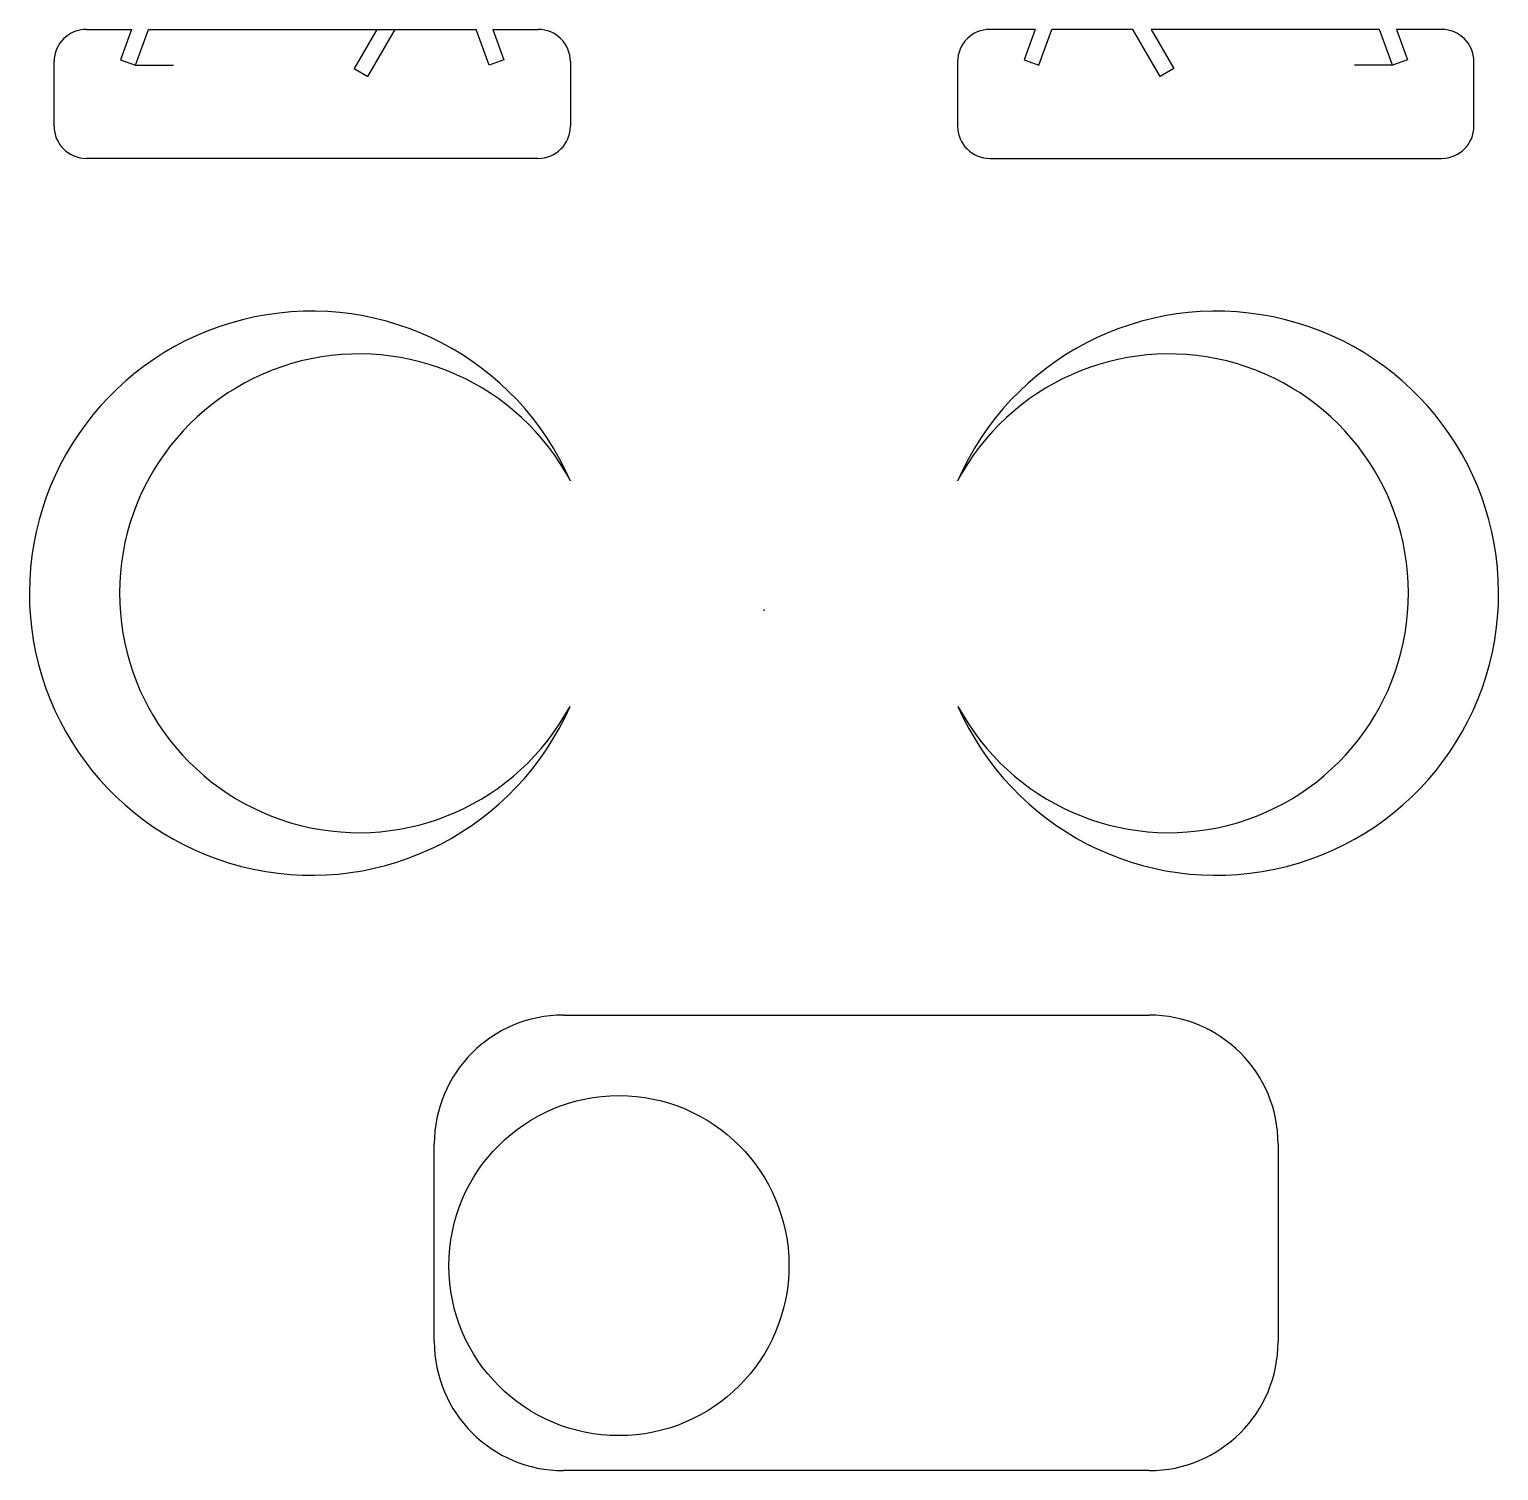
# Model space of a CAD drawing. Header units: millimetres. Extents: x -114 to 114, y -133 to 90.
import ezdxf

# ---------------------------------------------------------------- set-up
doc = ezdxf.new("R2010")
doc.units = ezdxf.units.MM
doc.header["$MEASUREMENT"] = 0
doc.layers.add('レーザー３ v1_Sketch1', color=7, linetype='Continuous')

msp = doc.modelspace()

# ---------------------------------------------------------------- linework, layer by layer
at = {"layer": 'レーザー３ v1_Sketch1'}
for p, q in [((-105, 90), (-98, 90)), ((-98, 90), (-99.71, 85.3)), ((-97.41, 84.46), (-95.39, 90)), ((-95.39, 90), (-93, 90)), ((-95.39, 90), (-60, 90)), ((-60, 90), (-63.5, 83.94)), ((-61.38, 82.71), (-57.17, 90)), ((-60, 90), (-53, 90)), ((-57.17, 90), (-44.61, 90)), ((-42.59, 84.46), (-44.61, 90)), ((-42, 90), (-40.29, 85.3)), ((-42, 90), (-35, 90)), ((-42, 90), (-37, 90)), ((42, 90), (35, 90)), ((42, 90), (37, 90)), ((42, 90), (40.29, 85.3)), ((42.59, 84.46), (44.61, 90)), ((57.17, 90), (44.61, 90)), ((57.17, 90), (53, 90)), ((61.38, 82.71), (57.17, 90)), ((60, 90), (63.5, 83.94)), ((95.39, 90), (60, 90)), ((95.39, 90), (93, 90)), ((97.41, 84.46), (95.39, 90)), ((98, 90), (99.71, 85.3)), ((105, 90), (98, 90)), ((-110, 75), (-110, 85)), ((-99.71, 85.3), (-97.41, 84.46)), ((-97.41, 84.46), (-91.52, 84.46)), ((-40.29, 85.3), (-42.59, 84.46)), ((-30, 85), (-30, 75)), ((30, 85), (30, 75)), ((40.29, 85.3), (42.59, 84.46)), ((97.41, 84.46), (91.52, 84.46)), ((99.71, 85.3), (97.41, 84.46)), ((110, 75), (110, 85)), ((-63.5, 83.94), (-61.38, 82.71)), ((63.5, 83.94), (61.38, 82.71)), ((-35, 70), (-105, 70)), ((35, 70), (105, 70)), ((-31.09, -62.77), (59.67, -62.77)), ((-51.09, -113.38), (-51.09, -82.77)), ((79.67, -82.77), (79.67, -113.38)), ((59.67, -133.38), (-31.09, -133.38))]:
    msp.add_line(p, q, dxfattribs=at)
msp.add_circle((-22.48, -101.61), 26.35, dxfattribs=at)
for centre, radius, start, end in [((-105, 85), 5, 90, 180), ((-35, 85), 5, 0, 90), ((35, 85), 5, 90, 180), ((105, 85), 5, 0, 90), ((-105, 75), 5, 180, 270), ((-35, 75), 5, 270, 0), ((35, 75), 5, 180, 270), ((105, 75), 5, 270, 360), ((-70.11, 2.61), 43.72, 23.4378, 336.3518), ((70.11, 2.61), 43.72, 203.6482, 156.5622), ((-62.76, 2.6), 37.1, 27.976, 331.8136), ((62.76, 2.6), 37.1, 208.1864, 152.024), ((-31.09, -82.77), 20, 90, 180), ((59.67, -82.77), 20, 360, 90), ((-31.09, -113.38), 20, 180, 270), ((59.67, -113.38), 20, 270, 0)]:
    msp.add_arc(centre, radius, start, end, dxfattribs=at)
msp.add_point((0, 0), dxfattribs=at)

doc.saveas('drawing.dxf')
